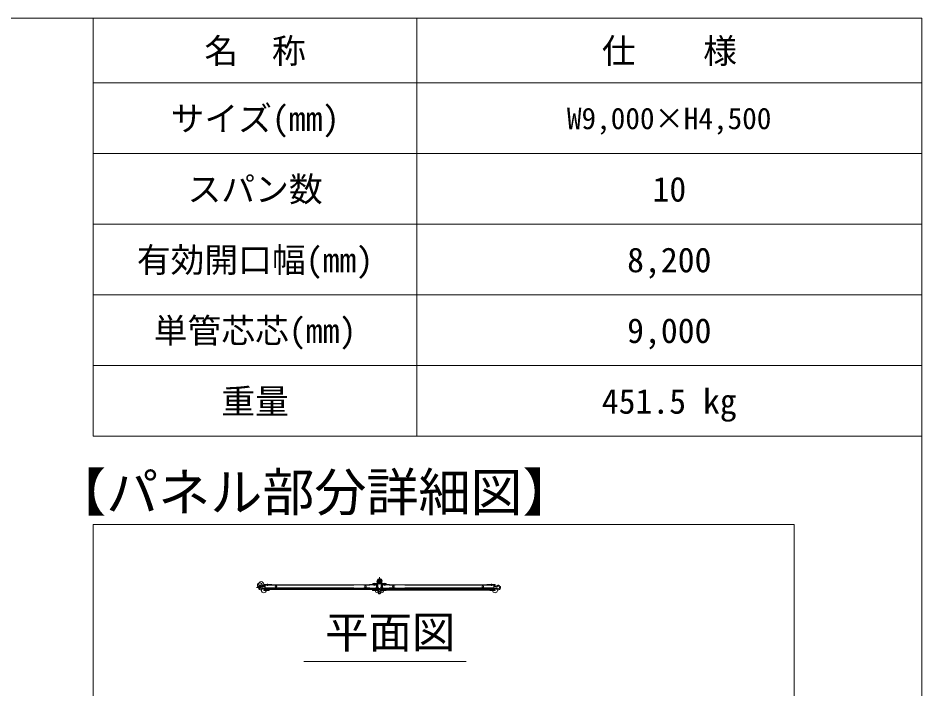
# Model space of a CAD drawing. Units: millimetres, scale not verified. Extents: x -9305 to 9305, y -6415 to 6415.
# Drawn here: x 5638 to 9305, y 3692 to 6415 of the extents above; entities that cross this region are included whole.
import ezdxf
from ezdxf.enums import TextEntityAlignment as Align

# ---------------------------------------------------------------- set-up
doc = ezdxf.new("R2010")
doc.units = ezdxf.units.MM
doc.header["$LTSCALE"] = 40
doc.header["$PDMODE"] = 32
doc.header["$PDSIZE"] = 20
doc.linetypes.add('DOUBLE_CHAIN2', pattern=[12.8, 9, -1, 0.6, -0.6, 0.6, -1])
doc.layers.add('0-8_MOJI', color=134, linetype='Continuous', lineweight=18)
doc.layers.add('0-C_図面枠', color=134, linetype='Continuous', lineweight=18)
doc.styles.add('ＭＳ ゴシック', font='')
doc.styles.get('ＭＳ ゴシック').set_extended_font_data('MS Gothic')

msp = doc.modelspace()

# ---------------------------------------------------------------- linework, layer by layer
at = {"layer": '0-8_MOJI'}
for p, q in [((5942.88, 6414.98), (9304.61, 6414.98)), ((5942.88, 6414.98), (5942.88, 4717.76)), ((7255.74, 6414.98), (7255.74, 4717.76)), ((9304.61, 6414.98), (9304.61, 4717.76)), ((5942.88, 6152.67), (9304.61, 6152.67)), ((5942.88, 5865.69), (9304.61, 5865.69)), ((5942.88, 5578.71), (9304.61, 5578.71)), ((5942.88, 5291.73), (9304.61, 5291.73)), ((5942.88, 5004.74), (9304.61, 5004.74)), ((5942.88, 4717.76), (9304.61, 4717.76))]:
    msp.add_line(p, q, dxfattribs=at)
at = {"layer": '0-C_図面枠', "linetype": 'DOUBLE_CHAIN2'}
for p, q in [((7103.72, 4127.24), (7103.72, 4145.18)), ((6640.23, 4112.78), (7091.23, 4112.78)), ((7567.21, 4112.78), (7116.21, 4112.78)), ((6640.23, 4101.94), (7091.23, 4101.94)), ((7567.21, 4101.94), (7116.21, 4101.94))]:
    msp.add_line(p, q, dxfattribs=at)
at = {"layer": '0-C_図面枠'}
for p, q in [((6634.18, 4107.12), (6632.24, 4107.12)), ((6634.73, 4108.28), (6634.73, 4115.16)), ((6635.28, 4115.7), (6667.18, 4115.71)), ((6635.83, 4114.06), (6639.13, 4114.06)), ((6636.38, 4109.33), (6636.38, 4113.73)), ((6636.38, 4113.73), (6639.13, 4113.73)), ((6639.13, 4093.71), (6639.13, 4114.06)), ((6639.13, 4093.93), (6639.13, 4113.73)), ((6640.23, 4114.06), (7091.23, 4114.07)), ((6640.23, 4114.06), (6667.73, 4114.06)), ((6640.23, 4100.53), (6640.23, 4114.06)), ((6649.03, 4118.73), (6649.03, 4109.93)), ((6667.73, 4114.06), (6667.73, 4115.16)), ((7063.73, 4114.07), (7063.73, 4115.17)), ((7091.23, 4114.07), (7063.73, 4114.07)), ((7096.18, 4115.72), (7064.28, 4115.72)), ((7076.24, 4120.1), (7097.71, 4120.1)), ((7076.24, 4120.1), (7076.24, 4115.7)), ((7076.24, 4115.7), (7093.84, 4115.7)), ((7082.43, 4118.75), (7082.43, 4109.95)), ((7088.34, 4120.1), (7088.34, 4117.9)), ((7091.23, 4100.54), (7091.23, 4114.07)), ((7092.33, 4093.72), (7092.33, 4114.07)), ((7092.33, 4095.1), (7092.33, 4112.7)), ((7094.53, 4113.25), (7092.88, 4113.25)), ((7093.84, 4117.9), (7093.84, 4115.7)), ((7094.38, 4126.15), (7094.38, 4120.1)), ((7095.08, 4112.7), (7095.08, 4107.09)), ((7096.04, 4121.75), (7096.04, 4120.1)), ((7096.73, 4108.3), (7096.73, 4115.17)), ((7098.34, 4130.76), (7098.1, 4124.16)), ((7109.34, 4130.35), (7109.1, 4123.76)), ((7131.2, 4120.1), (7109.72, 4120.1)), ((7110.7, 4108.3), (7110.7, 4115.17)), ((7110.84, 4133.89), (7111.32, 4134.16)), ((7111.25, 4115.72), (7143.15, 4115.72)), ((7111.4, 4121.75), (7111.4, 4120.1)), ((7112.07, 4133.95), (7113.69, 4131.07)), ((7112.36, 4112.15), (7112.36, 4107.09)), ((7112.91, 4113.25), (7114.56, 4113.25)), ((7113.05, 4126.15), (7113.05, 4120.1)), ((7113.6, 4117.9), (7113.6, 4115.7)), ((7131.2, 4115.7), (7113.6, 4115.7)), ((7115.1, 4093.72), (7115.1, 4114.07)), ((7115.11, 4095.1), (7115.11, 4112.7)), ((7116.2, 4114.07), (7143.7, 4114.07)), ((7116.2, 4100.54), (7116.2, 4114.07)), ((7567.2, 4114.06), (7116.2, 4114.07)), ((7119.1, 4120.1), (7119.1, 4117.9)), ((7125.01, 4118.75), (7125.01, 4109.95)), ((7131.2, 4120.1), (7131.2, 4115.7)), ((7144.16, 4114.31), (7143.84, 4115.36)), ((7539.7, 4114.06), (7539.7, 4115.16)), ((7539.71, 4114.06), (7539.71, 4115.16)), ((7572.16, 4115.71), (7540.26, 4115.71)), ((7558.41, 4118.73), (7558.41, 4109.93)), ((7567.2, 4100.53), (7567.2, 4114.06)), ((7568.3, 4093.71), (7568.3, 4114.06)), ((7571.6, 4114.06), (7568.3, 4114.06)), ((7568.3, 4093.93), (7568.3, 4113.73)), ((7571.06, 4113.73), (7568.3, 4113.73)), ((7571.06, 4109.33), (7571.06, 4113.73)), ((7572.7, 4108.28), (7572.7, 4115.16)), ((7573.26, 4107.13), (7575.2, 4107.13)), ((6622.08, 4103.82), (6605.5, 4103.82)), ((6634.18, 4100.52), (6632.24, 4100.52)), ((6634.73, 4099.48), (6635.83, 4099.48)), ((6634.73, 4092.6), (6634.73, 4099.48)), ((6635.28, 4092.06), (6650.68, 4092.06)), ((6635.83, 4093.71), (6635.83, 4099.48)), ((6635.83, 4093.71), (6639.13, 4093.71)), ((6640.23, 4100.53), (7091.23, 4100.54)), ((6640.23, 4100.53), (6673.23, 4100.53)), ((6640.23, 4093.93), (6640.23, 4098.33)), ((6640.78, 4098.88), (6658.93, 4098.88)), ((6640.78, 4093.38), (6651.23, 4093.38)), ((6645.18, 4095.03), (6641.86, 4098.34)), ((6651.01, 4095.03), (6647.69, 4098.34)), ((6650.68, 4092.06), (6654.53, 4092.06)), ((6651.23, 4093.38), (6656.18, 4093.38)), ((6656.84, 4095.03), (6653.52, 4098.34)), ((6656.18, 4093.71), (6656.18, 4092.06)), ((6659.48, 4099.43), (6658.93, 4098.88)), ((6662.68, 4095.03), (6659.36, 4098.34)), ((6659.48, 4099.43), (6669.38, 4099.43)), ((6668.51, 4095.03), (6665.19, 4098.34)), ((6674.34, 4095.03), (6671.03, 4098.34)), ((6673.23, 4098.88), (6673.23, 4100.53)), ((6680.18, 4095.03), (6676.86, 4098.34)), ((6686.01, 4095.03), (6682.69, 4098.34)), ((6691.84, 4095.03), (6688.53, 4098.34)), ((6697.68, 4095.03), (6694.36, 4098.34)), ((6703.51, 4095.03), (6700.2, 4098.34)), ((6709.34, 4095.03), (6706.03, 4098.34)), ((6715.18, 4095.03), (6711.86, 4098.34)), ((6721.01, 4095.03), (6717.7, 4098.34)), ((6726.84, 4095.03), (6723.53, 4098.34)), ((6732.68, 4095.03), (6729.36, 4098.34)), ((6738.51, 4095.03), (6735.2, 4098.34)), ((6744.34, 4095.03), (6741.03, 4098.34)), ((6750.18, 4095.03), (6746.86, 4098.34)), ((6756.01, 4095.03), (6752.7, 4098.34)), ((6761.85, 4095.03), (6758.53, 4098.34)), ((6767.68, 4095.03), (6764.36, 4098.34)), ((6773.51, 4095.03), (6770.2, 4098.34)), ((6779.35, 4095.03), (6776.03, 4098.34)), ((6785.18, 4095.03), (6781.86, 4098.34)), ((6791.02, 4095.03), (6787.7, 4098.34)), ((6796.85, 4095.03), (6793.53, 4098.34)), ((6802.68, 4095.03), (6799.37, 4098.34)), ((6808.52, 4095.03), (6805.2, 4098.34)), ((6814.35, 4095.03), (6811.03, 4098.34)), ((6820.18, 4095.03), (6816.87, 4098.34)), ((6826.02, 4095.03), (6822.7, 4098.34)), ((6831.85, 4095.03), (6828.54, 4098.34)), ((6837.68, 4095.03), (6834.37, 4098.34)), ((6843.52, 4095.03), (6840.2, 4098.34)), ((6849.35, 4095.03), (6846.04, 4098.34)), ((6855.18, 4095.03), (6851.87, 4098.34)), ((6861.02, 4095.03), (6857.7, 4098.34)), ((6866.85, 4095.03), (6863.54, 4098.34)), ((6872.68, 4095.03), (6869.37, 4098.34)), ((6878.52, 4095.03), (6875.2, 4098.34)), ((6884.35, 4095.03), (6881.04, 4098.34)), ((6890.19, 4095.03), (6886.87, 4098.34)), ((6896.02, 4095.03), (6892.7, 4098.34)), ((6901.85, 4095.03), (6898.54, 4098.34)), ((6907.69, 4095.03), (6904.37, 4098.34)), ((6913.52, 4095.03), (6910.2, 4098.34)), ((6919.36, 4095.03), (6916.04, 4098.34)), ((6925.19, 4095.03), (6921.87, 4098.34)), ((6931.02, 4095.03), (6927.71, 4098.34)), ((6936.86, 4095.03), (6933.54, 4098.34)), ((6942.69, 4095.03), (6939.37, 4098.34)), ((6948.52, 4095.03), (6945.21, 4098.34)), ((6954.36, 4095.03), (6951.04, 4098.34)), ((6960.19, 4095.03), (6956.88, 4098.34)), ((6966.02, 4095.03), (6962.71, 4098.34)), ((6971.86, 4095.03), (6968.54, 4098.34)), ((6977.69, 4095.03), (6974.38, 4098.34)), ((6983.52, 4095.03), (6980.21, 4098.34)), ((6989.36, 4095.03), (6986.04, 4098.34)), ((6995.19, 4095.03), (6991.88, 4098.34)), ((7001.02, 4095.03), (6997.71, 4098.34)), ((7006.86, 4095.03), (7003.54, 4098.34)), ((7012.69, 4095.03), (7009.38, 4098.34)), ((7018.53, 4095.03), (7015.21, 4098.34)), ((7024.36, 4095.03), (7021.04, 4098.34)), ((7030.19, 4095.03), (7026.88, 4098.34)), ((7036.03, 4095.03), (7032.71, 4098.34)), ((7041.86, 4095.03), (7038.54, 4098.34)), ((7047.7, 4095.03), (7044.38, 4098.34)), ((7053.53, 4095.03), (7050.21, 4098.34)), ((7059.36, 4095.03), (7056.05, 4098.34)), ((7058.23, 4098.89), (7058.23, 4100.54)), ((7091.23, 4100.54), (7058.23, 4100.54)), ((7065.2, 4095.03), (7061.88, 4098.34)), ((7071.98, 4099.44), (7062.08, 4099.44)), ((7071.03, 4095.03), (7067.71, 4098.34)), ((7071.98, 4099.44), (7072.53, 4098.89)), ((7090.68, 4098.89), (7072.53, 4098.89)), ((7076.86, 4095.03), (7073.55, 4098.34)), ((7075.28, 4093.72), (7075.28, 4092.07)), ((7080.23, 4093.39), (7075.28, 4093.39)), ((7080.78, 4092.07), (7076.93, 4092.07)), ((7082.7, 4095.03), (7079.38, 4098.34)), ((7090.68, 4093.39), (7080.23, 4093.39)), ((7096.18, 4092.07), (7080.78, 4092.07)), ((7088.53, 4095.03), (7085.22, 4098.34)), ((7091.23, 4098.16), (7091.05, 4098.34)), ((7091.23, 4093.94), (7091.23, 4098.34)), ((7095.63, 4093.72), (7092.33, 4093.72)), ((7094.53, 4094.55), (7092.88, 4094.55)), ((7095.08, 4102.52), (7095.08, 4095.1)), ((7096.73, 4099.5), (7095.63, 4099.5)), ((7095.63, 4093.72), (7095.63, 4099.5)), ((7096.68, 4104.59), (7096.99, 4104.44)), ((7096.73, 4092.62), (7096.73, 4099.5)), ((7097.3, 4087.44), (7097.3, 4102.52)), ((7098.4, 4087.44), (7098.28, 4102.52)), ((7109.04, 4087.44), (7109.16, 4102.52)), ((7110.14, 4087.44), (7110.14, 4102.52)), ((7110.76, 4104.59), (7110.44, 4104.44)), ((7110.7, 4099.5), (7111.8, 4099.5)), ((7110.7, 4092.62), (7110.7, 4099.5)), ((7111.25, 4092.07), (7126.65, 4092.07)), ((7111.8, 4093.72), (7111.8, 4099.5)), ((7111.8, 4093.72), (7115.1, 4093.72)), ((7112.36, 4102.52), (7112.36, 4095.1)), ((7112.91, 4094.55), (7114.56, 4094.55)), ((7116.2, 4100.54), (7149.2, 4100.54)), ((7116.2, 4100.54), (7567.2, 4100.53)), ((7116.2, 4093.94), (7116.2, 4098.34)), ((7116.75, 4098.89), (7134.9, 4098.89)), ((7566.66, 4093.38), (7116.75, 4093.39)), ((7121.14, 4095.03), (7117.83, 4098.34)), ((7126.98, 4095.03), (7123.66, 4098.34)), ((7126.65, 4092.07), (7130.5, 4092.07)), ((7127.2, 4093.39), (7132.15, 4093.39)), ((7132.81, 4095.03), (7129.5, 4098.34)), ((7132.15, 4093.72), (7132.15, 4092.07)), ((7135.45, 4099.44), (7134.9, 4098.89)), ((7138.65, 4095.03), (7135.33, 4098.34)), ((7135.45, 4099.44), (7145.35, 4099.44)), ((7144.48, 4095.03), (7141.16, 4098.34)), ((7150.31, 4095.03), (7147, 4098.34)), ((7149.2, 4098.89), (7149.2, 4100.54)), ((7156.15, 4095.03), (7152.83, 4098.34)), ((7161.98, 4095.03), (7158.66, 4098.34)), ((7167.82, 4095.03), (7164.5, 4098.34)), ((7173.65, 4095.03), (7170.33, 4098.34)), ((7179.48, 4095.03), (7176.17, 4098.34)), ((7185.32, 4095.03), (7182, 4098.34)), ((7191.15, 4095.03), (7187.83, 4098.34)), ((7196.98, 4095.03), (7193.67, 4098.34)), ((7202.82, 4095.03), (7199.5, 4098.34)), ((7208.65, 4095.03), (7205.34, 4098.34)), ((7214.48, 4095.03), (7211.17, 4098.34)), ((7220.32, 4095.03), (7217, 4098.34)), ((7226.15, 4095.03), (7222.84, 4098.34)), ((7231.98, 4095.03), (7228.67, 4098.34)), ((7237.82, 4095.03), (7234.5, 4098.34)), ((7243.65, 4095.03), (7240.34, 4098.34)), ((7249.48, 4095.03), (7246.17, 4098.34)), ((7255.32, 4095.03), (7252, 4098.34)), ((7261.15, 4095.03), (7257.84, 4098.34)), ((7266.99, 4095.03), (7263.67, 4098.34)), ((7272.82, 4095.03), (7269.5, 4098.34)), ((7278.65, 4095.03), (7275.34, 4098.34)), ((7284.49, 4095.03), (7281.17, 4098.34)), ((7290.32, 4095.03), (7287, 4098.34)), ((7296.16, 4095.03), (7292.84, 4098.34)), ((7301.99, 4095.03), (7298.67, 4098.34)), ((7307.82, 4095.03), (7304.51, 4098.34)), ((7313.66, 4095.03), (7310.34, 4098.34)), ((7319.49, 4095.03), (7316.17, 4098.34)), ((7325.32, 4095.03), (7322.01, 4098.34)), ((7331.16, 4095.03), (7327.84, 4098.34)), ((7336.99, 4095.03), (7333.68, 4098.34)), ((7342.82, 4095.03), (7339.51, 4098.34)), ((7348.66, 4095.03), (7345.34, 4098.34)), ((7354.49, 4095.03), (7351.18, 4098.34)), ((7360.32, 4095.03), (7357.01, 4098.34)), ((7366.16, 4095.03), (7362.84, 4098.34)), ((7371.99, 4095.03), (7368.68, 4098.34)), ((7377.82, 4095.03), (7374.51, 4098.34)), ((7383.66, 4095.03), (7380.34, 4098.34)), ((7389.49, 4095.03), (7386.18, 4098.34)), ((7395.33, 4095.03), (7392.01, 4098.34)), ((7401.16, 4095.03), (7397.84, 4098.34)), ((7406.99, 4095.03), (7403.68, 4098.34)), ((7412.83, 4095.03), (7409.51, 4098.34)), ((7418.66, 4095.03), (7415.34, 4098.34)), ((7424.5, 4095.03), (7421.18, 4098.34)), ((7430.33, 4095.03), (7427.01, 4098.34)), ((7436.16, 4095.03), (7432.85, 4098.34)), ((7442, 4095.03), (7438.68, 4098.34)), ((7447.83, 4095.03), (7444.51, 4098.34)), ((7453.66, 4095.03), (7450.35, 4098.34)), ((7459.5, 4095.03), (7456.18, 4098.34)), ((7465.33, 4095.03), (7462.02, 4098.34)), ((7471.16, 4095.03), (7467.85, 4098.34)), ((7477, 4095.03), (7473.68, 4098.34)), ((7482.83, 4095.03), (7479.52, 4098.34)), ((7488.66, 4095.03), (7485.35, 4098.34)), ((7494.5, 4095.03), (7491.18, 4098.34)), ((7500.33, 4095.03), (7497.02, 4098.34)), ((7506.16, 4095.03), (7502.85, 4098.34)), ((7512, 4095.03), (7508.68, 4098.34)), ((7517.83, 4095.03), (7514.52, 4098.34)), ((7523.67, 4095.03), (7520.35, 4098.34)), ((7529.5, 4095.03), (7526.18, 4098.34)), ((7535.33, 4095.03), (7532.02, 4098.34)), ((7534.2, 4098.88), (7534.2, 4100.53)), ((7567.2, 4100.53), (7534.2, 4100.53)), ((7541.17, 4095.03), (7537.85, 4098.34)), ((7547.96, 4099.43), (7538.06, 4099.43)), ((7547, 4095.03), (7543.68, 4098.34)), ((7547.96, 4099.43), (7548.5, 4098.88)), ((7566.66, 4098.88), (7548.5, 4098.88)), ((7552.84, 4095.03), (7549.52, 4098.34)), ((7551.26, 4093.71), (7551.26, 4092.06)), ((7556.2, 4093.38), (7551.26, 4093.38)), ((7556.76, 4092.06), (7552.9, 4092.06)), ((7558.67, 4095.03), (7555.35, 4098.34)), ((7572.16, 4092.06), (7556.76, 4092.06)), ((7564.5, 4095.03), (7561.18, 4098.34)), ((7567.2, 4098.16), (7567.02, 4098.34)), ((7567.2, 4093.93), (7567.2, 4098.33)), ((7571.6, 4093.71), (7568.3, 4093.71)), ((7572.7, 4099.48), (7571.6, 4099.48)), ((7571.6, 4093.71), (7571.6, 4099.48)), ((7572.7, 4092.61), (7572.7, 4099.48)), ((7573.26, 4100.53), (7575.2, 4100.53))]:
    msp.add_line(p, q, dxfattribs=at)
at = {"layer": '0-C_図面枠', "color": 4, "lineweight": 9}
msp.add_line((6796.87, 3803.24), (7456.16, 3803.24), dxfattribs=at)
at = {"layer": '0-C_図面枠'}
for points in [[(-9304.61, -6414.98), (9304.61, -6414.98), (9304.61, 6414.98), (-9304.61, 6414.98)], [(5942.88, 4359.38), (8786.37, 4359.38), (8786.37, -362.91), (5942.88, -362.91)], [(6640.23, 4095.03), (6640.23, 4098.34), (7091.23, 4098.34), (7091.23, 4095.03)], [(7116.2, 4095.03), (7116.2, 4098.34), (7567.2, 4098.34), (7567.2, 4095.03)]]:
    msp.add_lwpolyline(points, close=True, dxfattribs=at)
for points in [[(6634.73, 4108.28), (6635.83, 4108.28), (6635.83, 4114.06)], [(7076.24, 4117.9), (7093.84, 4117.9), (7104.13, 4117.9)], [(7096.73, 4108.3), (7095.63, 4108.3), (7095.63, 4114.07), (7092.33, 4114.07)], [(7098.1, 4124.16), (7103.48, 4120.66), (7109.1, 4123.76)], [(7098.34, 4130.76), (7103.96, 4133.85), (7109.34, 4130.35)], [(7131.2, 4117.9), (7113.6, 4117.9), (7103.31, 4117.9)], [(7110.7, 4108.3), (7111.8, 4108.3), (7111.8, 4114.07), (7115.1, 4114.07)], [(7113.48, 4130.32), (7113, 4130.05), (7110.84, 4133.89)], [(7572.7, 4108.28), (7571.6, 4108.28), (7571.6, 4114.06)], [(6636.38, 4098.33), (6636.38, 4093.93), (6639.13, 4093.93)], [(6669.38, 4099.43), (6669.93, 4098.88), (6673.23, 4098.88)], [(7062.08, 4099.44), (7061.53, 4098.89), (7058.23, 4098.89)], [(7145.35, 4099.44), (7145.9, 4098.89), (7149.2, 4098.89)], [(7538.06, 4099.43), (7537.5, 4098.88), (7534.2, 4098.88)], [(7571.06, 4098.33), (7571.06, 4093.93), (7568.3, 4093.93)]]:
    msp.add_lwpolyline(points, dxfattribs=at)
for centre, radius in [((6622.08, 4103.82), 6.05), ((6684.23, 4107.32), 3.3), ((7047.23, 4107.34), 3.3), ((7103.72, 4127.24), 9.35), ((7103.72, 4127.24), 8.8), ((7103.72, 4127.24), 5.5), ((7103.72, 4127.24), 4.95), ((7103.72, 4127.24), 3.3), ((7160.21, 4107.34), 3.3), ((7523.21, 4107.32), 3.3), ((7585.36, 4103.83), 6.05)]:
    msp.add_circle(centre, radius, dxfattribs=at)
for centre, radius, start, end in [((6622.02, 4103.88), 9.35, 28, 330.895), ((6632.24, 4109.32), 2.2, 208.439, 270.002), ((6634.18, 4109.32), 2.2, 270.002, 0.002), ((6635.28, 4115.16), 0.552, 90.002, 180.002), ((6649.03, 4107.4), 9.35, 61.928, 118.072), ((6667.18, 4115.16), 0.552, 0.002, 90.002), ((7064.28, 4115.17), 0.552, 90.002, 180.002), ((7082.43, 4111.94), 9.35, 61.928, 118.072), ((7092.88, 4112.7), 0.552, 90, 180), ((7094.53, 4112.7), 0.552, 0, 90), ((7097.83, 4107.09), 2.75, 180, 245.323), ((7096.18, 4115.17), 0.552, 0.002, 90.002), ((7111.25, 4115.17), 0.552, 89.998, 179.998), ((7109.61, 4107.09), 2.75, 294.677, 0), ((7111.59, 4133.68), 0.552, 29.382, 119.382), ((7112.91, 4112.7), 0.552, 90, 180), ((7113.21, 4130.8), 0.552, 299.382, 29.382), ((7114.56, 4112.7), 0.552, 0, 90), ((7125.01, 4111.94), 9.35, 61.928, 118.072), ((7143.32, 4115.2), 0.552, 17.118, 107.118), ((7540.26, 4115.16), 0.552, 89.998, 179.998), ((7540.26, 4115.16), 0.552, 89.998, 179.998), ((7558.41, 4107.4), 9.35, 61.928, 118.072), ((7573.26, 4109.33), 2.2, 179.998, 269.998), ((7572.16, 4115.16), 0.552, 359.998, 89.998), ((7575.2, 4109.33), 2.2, 269.998, 331.561), ((7585.41, 4103.88), 9.35, 209.105, 152), ((6632.24, 4098.32), 2.2, 90.002, 151.565), ((6634.18, 4098.32), 2.2, 0.002, 90.002), ((6635.28, 4092.6), 0.552, 180.002, 270.002), ((6640.78, 4098.33), 0.552, 90.002, 180.002), ((6640.78, 4093.93), 0.552, 180.002, 270.002), ((6654.53, 4093.71), 1.65, 270.002, 0.002), ((6664.43, 4107.68), 9.35, 241.928, 298.072), ((7067.03, 4107.69), 9.35, 241.928, 298.072), ((7076.93, 4093.72), 1.65, 180.002, 270.002), ((7090.68, 4098.34), 0.552, 0.002, 90.002), ((7090.68, 4093.94), 0.552, 270.002, 0.002), ((7092.88, 4095.1), 0.552, 180, 270), ((7094.53, 4095.1), 0.552, 270, 0), ((7096.18, 4102.52), 1.1, 0.323, 180), ((7096.18, 4092.62), 0.552, 270.002, 0.002), ((7096.18, 4102.52), 2.1, 0, 70.063), ((7110.5, 4087.69), 13.2, 181.045, 220.133), ((7110.5, 4087.69), 12.1, 179.698, 220.354), ((7103.72, 4081.74), 4.16, 217.704, 322.296), ((7103.72, 4081.74), 3.08, 217.704, 322.296), ((7096.94, 4087.69), 12.1, 319.646, 0.302), ((7096.94, 4087.69), 13.2, 319.867, 358.955), ((7111.26, 4102.52), 2.1, 109.937, 180), ((7111.26, 4102.52), 1.1, 0, 179.677), ((7111.25, 4092.62), 0.552, 179.998, 269.998), ((7112.91, 4095.1), 0.552, 180, 270), ((7114.56, 4095.1), 0.552, 270, 0), ((7116.75, 4098.34), 0.552, 89.998, 179.998), ((7116.75, 4093.94), 0.552, 179.998, 269.998), ((7130.5, 4093.72), 1.65, 269.998, 359.998), ((7140.41, 4107.69), 9.35, 241.928, 298.072), ((7543.01, 4107.68), 9.35, 241.928, 298.072), ((7552.9, 4093.71), 1.65, 179.998, 269.998), ((7566.66, 4098.33), 0.552, 359.998, 89.998), ((7566.66, 4093.93), 0.552, 269.998, 359.998), ((7573.26, 4098.33), 2.2, 89.998, 179.998), ((7572.16, 4092.61), 0.552, 269.998, 359.998), ((7575.2, 4098.33), 2.2, 28.435, 89.998)]:
    msp.add_arc(centre, radius, start, end, dxfattribs=at)
for p in [(6618.68, 4112.61), (6624.14, 4117.42), (7103.72, 4127.24), (7104.47, 4130.22), (6634.73, 4092.06), (7096.73, 4092.07), (7110.7, 4092.07), (7572.7, 4092.06)]:
    msp.add_point(p, dxfattribs=at)

# ---------------------------------------------------------------- texts
at = {"layer": '0-8_MOJI', "style": 'ＭＳ ゴシック'}
for s, height, p in [('名\u3000称', 100.5, (6393.6, 6201.54)), ('仕\u3000\u3000様', 100.5, (8005.9, 6201.54)), ('サイズ(mm)', 100.5, (6256.46, 5926.9)), ('W9,000×H4,500', 87.12, (7864.26, 5937.88)), ('スパン数', 100.5, (6325.03, 5639.92)), ('10', 100.5, (8211.6, 5639.92)), ('有効開口幅(mm)', 100.5, (6119.32, 5352.94)), ('8,200', 100.5, (8108.75, 5352.94)), ('単管芯芯(mm)', 100.5, (6187.89, 5065.95)), ('9,000', 100.5, (8108.75, 5065.95)), ('重量', 100.5, (6462.17, 4778.97)), ('451.5 kg', 100.5, (8005.9, 4778.97))]:
    msp.add_text(s, height=height, dxfattribs=at).set_placement(p, align=Align.BOTTOM_LEFT)
at = {"layer": '0-C_図面枠', "color": 4, "style": 'ＭＳ ゴシック'}
for s, height, p in [('【パネル部分詳細図】', 154.8, (5784.02, 4366.92)), ('平面図', 129, (6883.8, 3819.04))]:
    msp.add_text(s, height=height, dxfattribs=at).set_placement(p, align=Align.BOTTOM_LEFT)

doc.saveas('drawing.dxf')
